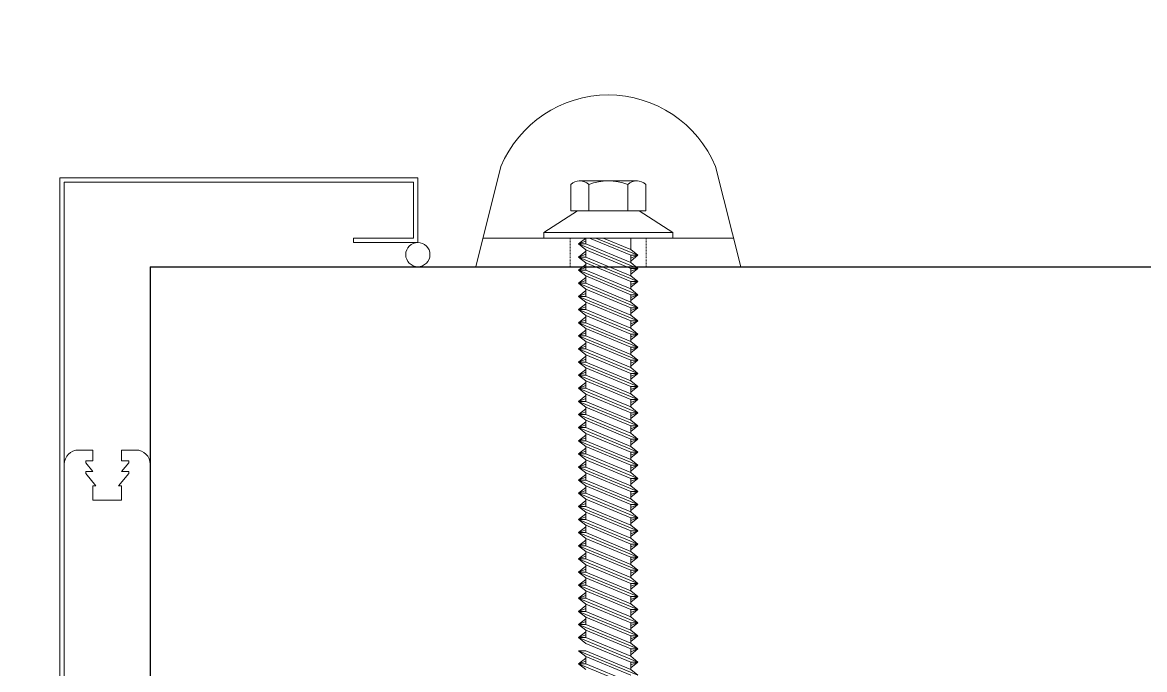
# Model space of a CAD drawing. Header units: millimetres. Extents: x 232323 to 272954, y -5343 to 8721.
# Drawn here: x 247319.3 to 247483.9, y -4254.6 to -4159.7 of the extents above; entities that cross this region are included whole.
import ezdxf

# ---------------------------------------------------------------- set-up
doc = ezdxf.new("R2010")
doc.units = ezdxf.units.MM
doc.header["$MEASUREMENT"] = 0
doc.linetypes.add('DASHDOTX2', pattern=[2, 1, -0.5, 0, -0.5])
doc.linetypes.add('MR033~MR037 방열문 및 기타 도어 상세도$0$CENTER', pattern=[2, 1.25, -0.25, 0.25, -0.25])
doc.layers.get('0').update_dxf_attribs({"linetype": 'CONTINUOUS'})
doc.layers.add('A-MKXS-MAK2', color=3, linetype='DASHDOTX2', lineweight=25)
doc.layers.add('A-XXXX-FIN2', color=6, linetype='CONTINUOUS', lineweight=20)
doc.layers.add('냉동', color=3, linetype='CONTINUOUS')

# ---------------------------------------------------------------- blocks, each defined once
blk = doc.blocks.new('MR033~MR037 방열문 및 기타 도어 상세도$0$A$C02E24A8F')
for p, q in [((24, 18.5), (10, 15)), ((20, 5.3), (20, 17.5)), ((24, 5.3), (24, 18.5)), ((20, -17.5), (20, -5.3)), ((24, -18.5), (24, -5.3)), ((10, -15), (24, -18.5))]:
    blk.add_line(p, q)
at = {"linetype": 'MR033~MR037 방열문 및 기타 도어 상세도$0$CENTER', "ltscale": 0.1}
for p, q in [((20, 5.3), (24, 5.3)), ((20, -5.3), (24, -5.3))]:
    blk.add_line(p, q, dxfattribs=at)
for centre, start, end in [((16.31, -0.04), 112.7603, 179.8596), ((16.31, 0.04), 180.1404, 247.2397)]:
    blk.add_arc(centre, 16.31, start, end)

msp = doc.modelspace()

# ---------------------------------------------------------------- linework, layer by layer
at = {"layer": 'A-MKXS-MAK2', "ltscale": 100}
msp.add_circle((247338.05, -4220.5), 300, dxfattribs=at)
at = {"layer": 'A-XXXX-FIN2'}
for p, q in [((247324.82, -4182.48), (247377.32, -4182.48)), ((247324.82, -4331.58), (247324.82, -4182.48)), ((247377.32, -4191.93), (247377.32, -4182.48)), ((247325.45, -4183.11), (247376.69, -4183.11)), ((247325.45, -4330.95), (247325.45, -4183.11)), ((247376.69, -4191.3), (247376.69, -4183.11)), ((247399.74, -4183.43), (247399.74, -4187.31)), ((247409.52, -4182.9), (247400.98, -4182.9)), ((247402.4, -4183.43), (247402.4, -4187.31)), ((247408.1, -4183.43), (247408.1, -4187.31)), ((247410.76, -4183.43), (247410.76, -4187.31)), ((247395.8, -4190.46), (247400.73, -4187.31)), ((247410.76, -4187.31), (247399.74, -4187.31)), ((247400.73, -4187.31), (247409.76, -4187.31)), ((247409.76, -4187.31), (247414.7, -4190.46)), ((247395.8, -4190.46), (247414.7, -4190.46)), ((247395.8, -4191.3), (247395.8, -4190.46)), ((247414.7, -4190.46), (247395.8, -4190.46)), ((247414.7, -4190.46), (247414.7, -4191.3)), ((247367.87, -4191.3), (247376.69, -4191.3)), ((247367.87, -4191.3), (247367.87, -4191.93)), ((247367.87, -4191.93), (247377.32, -4191.93)), ((247414.7, -4191.3), (247395.8, -4191.3)), ((247400.89, -4192.16), (247401.94, -4191.32)), ((247401.94, -4191.74), (247400.89, -4192.16)), ((247409.61, -4195.75), (247400.89, -4192.16)), ((247409.61, -4195.75), (247400.89, -4192.16)), ((247400.89, -4192.16), (247401.94, -4193)), ((247401.94, -4192.16), (247400.89, -4192.16)), ((247401.94, -4192.16), (247401.94, -4191.3)), ((247408.56, -4194.9), (247401.94, -4192.16)), ((247402.48, -4191.3), (247408.56, -4193.82)), ((247409.61, -4193.82), (247403.41, -4191.3)), ((247408.56, -4192.98), (247404.52, -4191.3)), ((247408.56, -4192.98), (247408.56, -4191.3)), ((247400.89, -4194.08), (247401.94, -4193.24)), ((247401.94, -4193.66), (247400.89, -4194.08)), ((247401.94, -4193), (247408.56, -4195.75)), ((247401.94, -4194.08), (247401.94, -4193)), ((247409.61, -4193.82), (247408.56, -4192.98)), ((247408.56, -4193.82), (247409.61, -4193.82)), ((247408.56, -4194.25), (247409.61, -4193.82)), ((247409.61, -4193.82), (247408.56, -4194.67)), ((247408.56, -4194.9), (247408.56, -4193.82)), ((247409.61, -4197.67), (247400.89, -4194.08)), ((247409.61, -4197.67), (247400.89, -4194.08)), ((247400.89, -4194.08), (247401.94, -4194.93)), ((247401.94, -4194.08), (247400.89, -4194.08)), ((247400.89, -4196.01), (247401.94, -4195.16)), ((247401.94, -4195.59), (247400.89, -4196.01)), ((247408.56, -4196.83), (247401.94, -4194.08)), ((247401.94, -4194.93), (247408.56, -4197.67)), ((247401.94, -4196.01), (247401.94, -4194.93)), ((247409.61, -4195.75), (247408.56, -4194.9)), ((247409.61, -4199.6), (247400.89, -4196.01)), ((247409.61, -4199.6), (247400.89, -4196.01)), ((247400.89, -4196.01), (247401.94, -4196.85)), ((247401.94, -4196.01), (247400.89, -4196.01)), ((247400.89, -4197.93), (247401.94, -4197.09)), ((247408.56, -4198.75), (247401.94, -4196.01)), ((247401.94, -4196.85), (247408.56, -4199.6)), ((247401.94, -4197.93), (247401.94, -4196.85)), ((247408.56, -4195.75), (247409.61, -4195.75)), ((247408.56, -4196.83), (247408.56, -4195.75)), ((247408.56, -4196.17), (247409.61, -4195.75)), ((247409.61, -4195.75), (247408.56, -4196.59)), ((247408.56, -4196.17), (247409.61, -4195.75)), ((247409.61, -4195.75), (247408.56, -4196.59)), ((247409.61, -4197.67), (247408.56, -4196.83)), ((247401.94, -4197.51), (247400.89, -4197.93)), ((247409.61, -4201.52), (247400.89, -4197.93)), ((247409.61, -4201.52), (247400.89, -4197.93)), ((247400.89, -4197.93), (247401.94, -4198.78)), ((247401.94, -4197.93), (247400.89, -4197.93)), ((247408.56, -4200.68), (247401.94, -4197.93)), ((247401.94, -4198.78), (247408.56, -4201.52)), ((247401.94, -4199.86), (247401.94, -4198.78)), ((247408.56, -4198.75), (247408.56, -4197.67)), ((247408.56, -4198.09), (247409.61, -4197.67)), ((247409.61, -4197.67), (247408.56, -4198.52)), ((247408.56, -4198.09), (247409.61, -4197.67)), ((247409.61, -4197.67), (247408.56, -4198.52)), ((247408.56, -4197.67), (247409.61, -4197.67)), ((247409.61, -4199.6), (247408.56, -4198.75)), ((247400.89, -4199.86), (247401.94, -4199.01)), ((247401.94, -4199.44), (247400.89, -4199.86)), ((247409.61, -4203.45), (247400.89, -4199.86)), ((247409.61, -4203.45), (247400.89, -4199.86)), ((247400.89, -4199.86), (247401.94, -4200.7)), ((247401.94, -4199.86), (247400.89, -4199.86)), ((247408.56, -4202.6), (247401.94, -4199.86)), ((247408.56, -4199.6), (247409.61, -4199.6)), ((247408.56, -4200.68), (247408.56, -4199.6)), ((247408.56, -4200.02), (247409.61, -4199.6)), ((247409.61, -4199.6), (247408.56, -4200.44)), ((247408.56, -4200.02), (247409.61, -4199.6)), ((247409.61, -4199.6), (247408.56, -4200.44)), ((247400.89, -4201.78), (247401.94, -4200.94)), ((247401.94, -4201.36), (247400.89, -4201.78)), ((247409.61, -4205.37), (247400.89, -4201.78)), ((247409.61, -4205.37), (247400.89, -4201.78)), ((247400.89, -4201.78), (247401.94, -4202.63)), ((247401.94, -4201.78), (247400.89, -4201.78)), ((247401.94, -4200.7), (247408.56, -4203.45)), ((247401.94, -4201.78), (247401.94, -4200.7)), ((247408.56, -4204.53), (247401.94, -4201.78)), ((247409.61, -4201.52), (247408.56, -4200.68)), ((247408.56, -4201.52), (247409.61, -4201.52)), ((247408.56, -4201.94), (247409.61, -4201.52)), ((247409.61, -4201.52), (247408.56, -4202.37)), ((247408.56, -4201.94), (247409.61, -4201.52)), ((247409.61, -4201.52), (247408.56, -4202.37)), ((247408.56, -4202.6), (247408.56, -4201.52)), ((247400.89, -4203.71), (247401.94, -4202.86)), ((247401.94, -4203.29), (247400.89, -4203.71)), ((247409.61, -4207.3), (247400.89, -4203.71)), ((247409.61, -4207.3), (247400.89, -4203.71)), ((247400.89, -4203.71), (247401.94, -4204.55)), ((247401.94, -4203.71), (247400.89, -4203.71)), ((247401.94, -4202.63), (247408.56, -4205.37)), ((247401.94, -4203.71), (247401.94, -4202.63)), ((247408.56, -4206.45), (247401.94, -4203.71)), ((247409.61, -4203.45), (247408.56, -4202.6)), ((247408.56, -4203.45), (247409.61, -4203.45)), ((247408.56, -4204.53), (247408.56, -4203.45)), ((247408.56, -4203.87), (247409.61, -4203.45)), ((247409.61, -4203.45), (247408.56, -4204.29)), ((247408.56, -4203.87), (247409.61, -4203.45)), ((247409.61, -4203.45), (247408.56, -4204.29)), ((247400.89, -4205.63), (247401.94, -4204.79)), ((247401.94, -4205.21), (247400.89, -4205.63)), ((247401.94, -4204.55), (247408.56, -4207.3)), ((247401.94, -4205.63), (247401.94, -4204.55)), ((247409.61, -4205.37), (247408.56, -4204.53)), ((247408.56, -4205.37), (247409.61, -4205.37)), ((247408.56, -4206.45), (247408.56, -4205.37)), ((247408.56, -4205.79), (247409.61, -4205.37)), ((247409.61, -4205.37), (247408.56, -4206.22)), ((247408.56, -4205.79), (247409.61, -4205.37)), ((247409.61, -4205.37), (247408.56, -4206.22)), ((247409.61, -4209.22), (247400.89, -4205.63)), ((247409.61, -4209.22), (247400.89, -4205.63)), ((247400.89, -4205.63), (247401.94, -4206.48)), ((247401.94, -4205.63), (247400.89, -4205.63)), ((247400.89, -4207.56), (247401.94, -4206.71)), ((247401.94, -4207.13), (247400.89, -4207.56)), ((247408.56, -4208.38), (247401.94, -4205.63)), ((247401.94, -4206.48), (247408.56, -4209.22)), ((247401.94, -4207.56), (247401.94, -4206.48)), ((247409.61, -4207.3), (247408.56, -4206.45)), ((247409.61, -4211.15), (247400.89, -4207.56)), ((247409.61, -4211.15), (247400.89, -4207.56)), ((247400.89, -4207.56), (247401.94, -4208.4)), ((247401.94, -4207.56), (247400.89, -4207.56)), ((247400.89, -4209.48), (247401.94, -4208.64)), ((247408.56, -4210.3), (247401.94, -4207.56)), ((247401.94, -4208.4), (247408.56, -4211.15)), ((247401.94, -4209.48), (247401.94, -4208.4)), ((247408.56, -4207.3), (247409.61, -4207.3)), ((247408.56, -4208.38), (247408.56, -4207.3)), ((247408.56, -4207.72), (247409.61, -4207.3)), ((247409.61, -4207.3), (247408.56, -4208.14)), ((247408.56, -4207.72), (247409.61, -4207.3)), ((247409.61, -4207.3), (247408.56, -4208.14)), ((247409.61, -4209.22), (247408.56, -4208.38)), ((247401.94, -4209.06), (247400.89, -4209.48)), ((247409.61, -4213.07), (247400.89, -4209.48)), ((247409.61, -4213.07), (247400.89, -4209.48)), ((247400.89, -4209.48), (247401.94, -4210.33)), ((247401.94, -4209.48), (247400.89, -4209.48)), ((247408.56, -4212.23), (247401.94, -4209.48)), ((247401.94, -4210.33), (247408.56, -4213.07)), ((247401.94, -4211.41), (247401.94, -4210.33)), ((247408.56, -4209.22), (247409.61, -4209.22)), ((247408.56, -4210.3), (247408.56, -4209.22)), ((247408.56, -4209.64), (247409.61, -4209.22)), ((247409.61, -4209.22), (247408.56, -4210.06)), ((247408.56, -4209.64), (247409.61, -4209.22)), ((247409.61, -4209.22), (247408.56, -4210.06)), ((247409.61, -4211.15), (247408.56, -4210.3)), ((247400.89, -4211.41), (247401.94, -4210.56)), ((247401.94, -4210.98), (247400.89, -4211.41)), ((247409.61, -4214.99), (247400.89, -4211.41)), ((247409.61, -4214.99), (247400.89, -4211.41)), ((247400.89, -4211.41), (247401.94, -4212.25)), ((247401.94, -4211.41), (247400.89, -4211.41)), ((247408.56, -4214.15), (247401.94, -4211.41)), ((247408.56, -4211.15), (247409.61, -4211.15)), ((247408.56, -4212.23), (247408.56, -4211.15)), ((247408.56, -4211.57), (247409.61, -4211.15)), ((247409.61, -4211.15), (247408.56, -4211.99)), ((247408.56, -4211.57), (247409.61, -4211.15)), ((247409.61, -4211.15), (247408.56, -4211.99)), ((247400.89, -4213.33), (247401.94, -4212.49)), ((247401.94, -4212.91), (247400.89, -4213.33)), ((247409.61, -4216.92), (247400.89, -4213.33)), ((247409.61, -4216.92), (247400.89, -4213.33)), ((247400.89, -4213.33), (247401.94, -4214.18)), ((247401.94, -4213.33), (247400.89, -4213.33)), ((247401.94, -4212.25), (247408.56, -4214.99)), ((247401.94, -4213.33), (247401.94, -4212.25)), ((247408.56, -4216.07), (247401.94, -4213.33)), ((247409.61, -4213.07), (247408.56, -4212.23)), ((247408.56, -4213.07), (247409.61, -4213.07)), ((247408.56, -4214.15), (247408.56, -4213.07)), ((247408.56, -4213.49), (247409.61, -4213.07)), ((247409.61, -4213.07), (247408.56, -4213.91)), ((247408.56, -4213.49), (247409.61, -4213.07)), ((247409.61, -4213.07), (247408.56, -4213.91)), ((247400.89, -4215.26), (247401.94, -4214.41)), ((247401.94, -4214.83), (247400.89, -4215.26)), ((247409.61, -4218.84), (247400.89, -4215.26)), ((247409.61, -4218.84), (247400.89, -4215.26)), ((247400.89, -4215.26), (247401.94, -4216.1)), ((247401.94, -4215.26), (247400.89, -4215.26)), ((247401.94, -4214.18), (247408.56, -4216.92)), ((247401.94, -4215.26), (247401.94, -4214.18)), ((247408.56, -4218), (247401.94, -4215.26)), ((247409.61, -4214.99), (247408.56, -4214.15)), ((247408.56, -4214.99), (247409.61, -4214.99)), ((247408.56, -4216.07), (247408.56, -4214.99)), ((247408.56, -4215.42), (247409.61, -4214.99)), ((247409.61, -4214.99), (247408.56, -4215.84)), ((247408.56, -4215.42), (247409.61, -4214.99)), ((247409.61, -4214.99), (247408.56, -4215.84)), ((247400.89, -4217.18), (247401.94, -4216.34)), ((247401.94, -4216.76), (247400.89, -4217.18)), ((247401.94, -4216.1), (247408.56, -4218.84)), ((247401.94, -4217.18), (247401.94, -4216.1)), ((247409.61, -4216.92), (247408.56, -4216.07)), ((247408.56, -4216.92), (247409.61, -4216.92)), ((247408.56, -4218), (247408.56, -4216.92)), ((247408.56, -4217.34), (247409.61, -4216.92)), ((247409.61, -4216.92), (247408.56, -4217.76)), ((247408.56, -4217.34), (247409.61, -4216.92)), ((247409.61, -4216.92), (247408.56, -4217.76)), ((247409.61, -4220.77), (247400.89, -4217.18)), ((247409.61, -4220.77), (247400.89, -4217.18)), ((247400.89, -4217.18), (247401.94, -4218.02)), ((247401.94, -4217.18), (247400.89, -4217.18)), ((247400.89, -4219.1), (247401.94, -4218.26)), ((247401.94, -4218.68), (247400.89, -4219.1)), ((247408.56, -4219.92), (247401.94, -4217.18)), ((247401.94, -4218.02), (247408.56, -4220.77)), ((247401.94, -4219.1), (247401.94, -4218.02)), ((247409.61, -4218.84), (247408.56, -4218)), ((247409.61, -4222.69), (247400.89, -4219.1)), ((247409.61, -4222.69), (247400.89, -4219.1)), ((247400.89, -4219.1), (247401.94, -4219.95)), ((247401.94, -4219.1), (247400.89, -4219.1)), ((247400.89, -4221.03), (247401.94, -4220.19)), ((247408.56, -4221.85), (247401.94, -4219.1)), ((247401.94, -4219.95), (247408.56, -4222.69)), ((247401.94, -4221.03), (247401.94, -4219.95)), ((247408.56, -4218.84), (247409.61, -4218.84)), ((247408.56, -4219.92), (247408.56, -4218.84)), ((247408.56, -4219.27), (247409.61, -4218.84)), ((247409.61, -4218.84), (247408.56, -4219.69)), ((247408.56, -4219.27), (247409.61, -4218.84)), ((247409.61, -4218.84), (247408.56, -4219.69)), ((247409.61, -4220.77), (247408.56, -4219.92)), ((247401.94, -4220.61), (247400.89, -4221.03)), ((247409.61, -4224.62), (247400.89, -4221.03)), ((247409.61, -4224.62), (247400.89, -4221.03)), ((247400.89, -4221.03), (247401.94, -4221.87)), ((247401.94, -4221.03), (247400.89, -4221.03)), ((247408.56, -4223.77), (247401.94, -4221.03)), ((247401.94, -4221.87), (247408.56, -4224.62)), ((247401.94, -4222.95), (247401.94, -4221.87)), ((247408.56, -4220.77), (247409.61, -4220.77)), ((247408.56, -4221.85), (247408.56, -4220.77)), ((247408.56, -4221.19), (247409.61, -4220.77)), ((247409.61, -4220.77), (247408.56, -4221.61)), ((247408.56, -4221.19), (247409.61, -4220.77)), ((247409.61, -4220.77), (247408.56, -4221.61)), ((247409.61, -4222.69), (247408.56, -4221.85)), ((247327.55, -4222.38), (247329.65, -4222.38)), ((247329.65, -4222.38), (247329.65, -4223.96)), ((247333.85, -4222.38), (247335.95, -4222.38)), ((247333.85, -4222.38), (247333.85, -4223.96)), ((247400.89, -4222.95), (247401.94, -4222.11)), ((247401.94, -4222.53), (247400.89, -4222.95)), ((247409.61, -4226.54), (247400.89, -4222.95)), ((247409.61, -4226.54), (247400.89, -4222.95)), ((247400.89, -4222.95), (247401.94, -4223.8)), ((247401.94, -4222.95), (247400.89, -4222.95)), ((247408.56, -4225.7), (247401.94, -4222.95)), ((247408.56, -4222.69), (247409.61, -4222.69)), ((247408.56, -4223.77), (247408.56, -4222.69)), ((247408.56, -4223.12), (247409.61, -4222.69)), ((247409.61, -4222.69), (247408.56, -4223.54)), ((247408.56, -4223.12), (247409.61, -4222.69)), ((247409.61, -4222.69), (247408.56, -4223.54)), ((247325.45, -4328.43), (247325.45, -4224.48)), ((247329.65, -4223.96), (247328.6, -4223.96)), ((247328.6, -4223.96), (247328.6, -4224.27)), ((247329.65, -4225.53), (247328.6, -4224.27)), ((247334.9, -4223.96), (247333.85, -4223.96)), ((247333.85, -4225.53), (247334.9, -4224.27)), ((247334.9, -4223.96), (247334.9, -4224.27)), ((247338.05, -4307.96), (247338.05, -4224.48)), ((247400.89, -4224.88), (247401.94, -4224.03)), ((247401.94, -4224.46), (247400.89, -4224.88)), ((247409.61, -4228.47), (247400.89, -4224.88)), ((247409.61, -4228.47), (247400.89, -4224.88)), ((247400.89, -4224.88), (247401.94, -4225.72)), ((247401.94, -4224.88), (247400.89, -4224.88)), ((247401.94, -4223.8), (247408.56, -4226.54)), ((247401.94, -4224.88), (247401.94, -4223.8)), ((247408.56, -4227.62), (247401.94, -4224.88)), ((247409.61, -4224.62), (247408.56, -4223.77)), ((247408.56, -4224.62), (247409.61, -4224.62)), ((247408.56, -4225.7), (247408.56, -4224.62)), ((247408.56, -4225.04), (247409.61, -4224.62)), ((247409.61, -4224.62), (247408.56, -4225.46)), ((247408.56, -4225.04), (247409.61, -4224.62)), ((247409.61, -4224.62), (247408.56, -4225.46)), ((247329.65, -4225.53), (247328.6, -4225.53)), ((247328.6, -4225.53), (247328.6, -4225.85)), ((247330.09, -4227.63), (247328.6, -4225.85)), ((247333.41, -4227.63), (247334.9, -4225.85)), ((247334.9, -4225.53), (247333.85, -4225.53)), ((247334.9, -4225.53), (247334.9, -4225.85)), ((247400.89, -4226.8), (247401.94, -4225.96)), ((247401.94, -4226.38), (247400.89, -4226.8)), ((247409.61, -4230.39), (247400.89, -4226.8)), ((247409.61, -4230.39), (247400.89, -4226.8)), ((247400.89, -4226.8), (247401.94, -4227.65)), ((247401.94, -4226.8), (247400.89, -4226.8)), ((247401.94, -4225.72), (247408.56, -4228.47)), ((247401.94, -4226.8), (247401.94, -4225.72)), ((247408.56, -4229.55), (247401.94, -4226.8)), ((247409.61, -4226.54), (247408.56, -4225.7)), ((247408.56, -4226.54), (247409.61, -4226.54)), ((247408.56, -4227.62), (247408.56, -4226.54)), ((247408.56, -4226.96), (247409.61, -4226.54)), ((247409.61, -4226.54), (247408.56, -4227.39)), ((247408.56, -4226.96), (247409.61, -4226.54)), ((247409.61, -4226.54), (247408.56, -4227.39)), ((247330.09, -4227.63), (247329.65, -4227.63)), ((247329.65, -4227.63), (247329.65, -4229.73)), ((247333.85, -4227.63), (247333.41, -4227.63)), ((247333.85, -4227.63), (247333.85, -4229.73)), ((247400.89, -4228.73), (247401.94, -4227.88)), ((247401.94, -4228.31), (247400.89, -4228.73)), ((247401.94, -4227.65), (247408.56, -4230.39)), ((247401.94, -4228.73), (247401.94, -4227.65)), ((247409.61, -4228.47), (247408.56, -4227.62)), ((247408.56, -4228.47), (247409.61, -4228.47)), ((247408.56, -4229.55), (247408.56, -4228.47)), ((247408.56, -4228.89), (247409.61, -4228.47)), ((247409.61, -4228.47), (247408.56, -4229.31)), ((247408.56, -4228.89), (247409.61, -4228.47)), ((247409.61, -4228.47), (247408.56, -4229.31)), ((247333.85, -4229.73), (247329.65, -4229.73)), ((247409.61, -4232.32), (247400.89, -4228.73)), ((247409.61, -4232.32), (247400.89, -4228.73)), ((247400.89, -4228.73), (247401.94, -4229.57)), ((247401.94, -4228.73), (247400.89, -4228.73)), ((247400.89, -4230.65), (247401.94, -4229.81)), ((247401.94, -4230.23), (247400.89, -4230.65)), ((247408.56, -4231.47), (247401.94, -4228.73)), ((247401.94, -4229.57), (247408.56, -4232.32)), ((247401.94, -4230.65), (247401.94, -4229.57)), ((247409.61, -4230.39), (247408.56, -4229.55)), ((247409.61, -4234.24), (247400.89, -4230.65)), ((247409.61, -4234.24), (247400.89, -4230.65)), ((247400.89, -4230.65), (247401.94, -4231.5)), ((247401.94, -4230.65), (247400.89, -4230.65)), ((247400.89, -4232.58), (247401.94, -4231.73)), ((247408.56, -4233.4), (247401.94, -4230.65)), ((247401.94, -4231.5), (247408.56, -4234.24)), ((247401.94, -4232.58), (247401.94, -4231.5)), ((247408.56, -4230.39), (247409.61, -4230.39)), ((247408.56, -4231.47), (247408.56, -4230.39)), ((247408.56, -4230.81), (247409.61, -4230.39)), ((247409.61, -4230.39), (247408.56, -4231.24)), ((247408.56, -4230.81), (247409.61, -4230.39)), ((247409.61, -4230.39), (247408.56, -4231.24)), ((247409.61, -4232.32), (247408.56, -4231.47)), ((247401.94, -4232.16), (247400.89, -4232.58)), ((247409.61, -4236.17), (247400.89, -4232.58)), ((247409.61, -4236.17), (247400.89, -4232.58)), ((247400.89, -4232.58), (247401.94, -4233.42)), ((247401.94, -4232.58), (247400.89, -4232.58)), ((247408.56, -4235.32), (247401.94, -4232.58)), ((247401.94, -4233.42), (247408.56, -4236.17)), ((247401.94, -4234.5), (247401.94, -4233.42)), ((247408.56, -4232.32), (247409.61, -4232.32)), ((247408.56, -4233.4), (247408.56, -4232.32)), ((247408.56, -4232.74), (247409.61, -4232.32)), ((247409.61, -4232.32), (247408.56, -4233.16)), ((247408.56, -4232.74), (247409.61, -4232.32)), ((247409.61, -4232.32), (247408.56, -4233.16)), ((247409.61, -4234.24), (247408.56, -4233.4)), ((247400.89, -4234.5), (247401.94, -4233.66)), ((247401.94, -4234.08), (247400.89, -4234.5)), ((247409.61, -4238.09), (247400.89, -4234.5)), ((247409.61, -4238.09), (247400.89, -4234.5)), ((247400.89, -4234.5), (247401.94, -4235.35)), ((247401.94, -4234.5), (247400.89, -4234.5)), ((247408.56, -4237.25), (247401.94, -4234.5)), ((247408.56, -4234.24), (247409.61, -4234.24)), ((247408.56, -4235.32), (247408.56, -4234.24)), ((247408.56, -4234.66), (247409.61, -4234.24)), ((247409.61, -4234.24), (247408.56, -4235.09)), ((247408.56, -4234.66), (247409.61, -4234.24)), ((247409.61, -4234.24), (247408.56, -4235.09)), ((247400.89, -4236.43), (247401.94, -4235.58)), ((247401.94, -4236), (247400.89, -4236.43)), ((247409.61, -4240.01), (247400.89, -4236.43)), ((247409.61, -4240.01), (247400.89, -4236.43)), ((247400.89, -4236.43), (247401.94, -4237.27)), ((247401.94, -4236.43), (247400.89, -4236.43)), ((247401.94, -4235.35), (247408.56, -4238.09)), ((247401.94, -4236.43), (247401.94, -4235.35)), ((247408.56, -4239.17), (247401.94, -4236.43)), ((247409.61, -4236.17), (247408.56, -4235.32)), ((247408.56, -4236.17), (247409.61, -4236.17)), ((247408.56, -4237.25), (247408.56, -4236.17)), ((247408.56, -4236.59), (247409.61, -4236.17)), ((247409.61, -4236.17), (247408.56, -4237.01)), ((247408.56, -4236.59), (247409.61, -4236.17)), ((247409.61, -4236.17), (247408.56, -4237.01)), ((247400.89, -4238.35), (247401.94, -4237.51)), ((247401.94, -4237.93), (247400.89, -4238.35)), ((247409.61, -4241.94), (247400.89, -4238.35)), ((247409.61, -4241.94), (247400.89, -4238.35)), ((247400.89, -4238.35), (247401.94, -4239.2)), ((247401.94, -4238.35), (247400.89, -4238.35)), ((247401.94, -4237.27), (247408.56, -4240.01)), ((247401.94, -4238.35), (247401.94, -4237.27)), ((247408.56, -4241.1), (247401.94, -4238.35)), ((247409.61, -4238.09), (247408.56, -4237.25)), ((247408.56, -4238.09), (247409.61, -4238.09)), ((247408.56, -4239.17), (247408.56, -4238.09)), ((247408.56, -4238.51), (247409.61, -4238.09)), ((247409.61, -4238.09), (247408.56, -4238.93)), ((247408.56, -4238.51), (247409.61, -4238.09)), ((247409.61, -4238.09), (247408.56, -4238.93)), ((247400.89, -4240.28), (247401.94, -4239.43)), ((247401.94, -4239.85), (247400.89, -4240.28)), ((247401.94, -4239.2), (247408.56, -4241.94)), ((247401.94, -4240.28), (247401.94, -4239.2)), ((247409.61, -4240.01), (247408.56, -4239.17)), ((247408.56, -4240.01), (247409.61, -4240.01)), ((247408.56, -4241.1), (247408.56, -4240.01)), ((247408.56, -4240.44), (247409.61, -4240.01)), ((247409.61, -4240.01), (247408.56, -4240.86)), ((247408.56, -4240.44), (247409.61, -4240.01)), ((247409.61, -4240.01), (247408.56, -4240.86)), ((247409.61, -4243.86), (247400.89, -4240.28)), ((247409.61, -4243.86), (247400.89, -4240.28)), ((247400.89, -4240.28), (247401.94, -4241.12)), ((247401.94, -4240.28), (247400.89, -4240.28)), ((247400.89, -4242.2), (247401.94, -4241.36)), ((247401.94, -4241.78), (247400.89, -4242.2)), ((247408.56, -4243.02), (247401.94, -4240.28)), ((247401.94, -4241.12), (247408.56, -4243.86)), ((247401.94, -4242.2), (247401.94, -4241.12)), ((247409.61, -4241.94), (247408.56, -4241.1)), ((247409.61, -4245.79), (247400.89, -4242.2)), ((247409.61, -4245.79), (247400.89, -4242.2)), ((247400.89, -4242.2), (247401.94, -4243.04)), ((247401.94, -4242.2), (247400.89, -4242.2)), ((247400.89, -4244.13), (247401.94, -4243.28)), ((247408.56, -4244.94), (247401.94, -4242.2)), ((247401.94, -4243.04), (247408.56, -4245.79)), ((247401.94, -4244.13), (247401.94, -4243.04)), ((247408.56, -4241.94), (247409.61, -4241.94)), ((247408.56, -4243.02), (247408.56, -4241.94)), ((247408.56, -4242.36), (247409.61, -4241.94)), ((247409.61, -4241.94), (247408.56, -4242.78)), ((247408.56, -4242.36), (247409.61, -4241.94)), ((247409.61, -4241.94), (247408.56, -4242.78)), ((247409.61, -4243.86), (247408.56, -4243.02)), ((247401.94, -4243.7), (247400.89, -4244.13)), ((247409.61, -4247.71), (247400.89, -4244.13)), ((247409.61, -4247.71), (247400.89, -4244.13)), ((247400.89, -4244.13), (247401.94, -4244.97)), ((247401.94, -4244.13), (247400.89, -4244.13)), ((247408.56, -4246.87), (247401.94, -4244.13)), ((247401.94, -4244.97), (247408.56, -4247.71)), ((247401.94, -4246.05), (247401.94, -4244.97)), ((247408.56, -4243.86), (247409.61, -4243.86)), ((247408.56, -4244.94), (247408.56, -4243.86)), ((247408.56, -4244.29), (247409.61, -4243.86)), ((247409.61, -4243.86), (247408.56, -4244.71)), ((247408.56, -4244.29), (247409.61, -4243.86)), ((247409.61, -4243.86), (247408.56, -4244.71)), ((247409.61, -4245.79), (247408.56, -4244.94)), ((247400.89, -4246.05), (247401.94, -4245.21)), ((247401.94, -4245.63), (247400.89, -4246.05)), ((247409.61, -4249.64), (247400.89, -4246.05)), ((247409.61, -4249.64), (247400.89, -4246.05)), ((247400.89, -4246.05), (247401.94, -4246.89)), ((247401.94, -4246.05), (247400.89, -4246.05)), ((247408.56, -4248.79), (247401.94, -4246.05)), ((247408.56, -4245.79), (247409.61, -4245.79)), ((247408.56, -4246.87), (247408.56, -4245.79)), ((247408.56, -4246.21), (247409.61, -4245.79)), ((247409.61, -4245.79), (247408.56, -4246.63)), ((247408.56, -4246.21), (247409.61, -4245.79)), ((247409.61, -4245.79), (247408.56, -4246.63)), ((247400.89, -4247.97), (247401.94, -4247.13)), ((247401.94, -4247.55), (247400.89, -4247.97)), ((247409.61, -4251.56), (247400.89, -4247.97)), ((247409.61, -4251.56), (247400.89, -4247.97)), ((247400.89, -4247.97), (247401.94, -4248.82)), ((247401.94, -4247.97), (247400.89, -4247.97)), ((247401.94, -4246.89), (247408.56, -4249.64)), ((247401.94, -4247.97), (247401.94, -4246.89)), ((247408.56, -4250.72), (247401.94, -4247.97)), ((247409.61, -4247.71), (247408.56, -4246.87)), ((247408.56, -4247.71), (247409.61, -4247.71)), ((247408.56, -4248.79), (247408.56, -4247.71)), ((247408.56, -4248.14), (247409.61, -4247.71)), ((247409.61, -4247.71), (247408.56, -4248.56)), ((247408.56, -4248.14), (247409.61, -4247.71)), ((247409.61, -4247.71), (247408.56, -4248.56)), ((247400.89, -4249.9), (247401.94, -4249.05)), ((247401.94, -4249.48), (247400.89, -4249.9)), ((247409.61, -4253.49), (247400.89, -4249.9)), ((247409.61, -4253.49), (247400.89, -4249.9)), ((247400.89, -4249.9), (247401.94, -4250.74)), ((247401.94, -4249.9), (247400.89, -4249.9)), ((247401.94, -4248.82), (247408.56, -4251.56)), ((247401.94, -4249.9), (247401.94, -4248.82)), ((247408.56, -4252.64), (247401.94, -4249.9)), ((247409.61, -4249.64), (247408.56, -4248.79)), ((247408.56, -4249.64), (247409.61, -4249.64)), ((247408.56, -4250.72), (247408.56, -4249.64)), ((247408.56, -4250.06), (247409.61, -4249.64)), ((247409.61, -4249.64), (247408.56, -4250.48)), ((247408.56, -4250.06), (247409.61, -4249.64)), ((247409.61, -4249.64), (247408.56, -4250.48)), ((247401.94, -4250.74), (247408.56, -4253.49)), ((247409.61, -4251.56), (247408.56, -4250.72)), ((247408.56, -4251.56), (247409.61, -4251.56)), ((247408.56, -4252.64), (247408.56, -4251.56)), ((247408.56, -4251.99), (247409.61, -4251.56)), ((247409.61, -4251.56), (247408.56, -4252.41)), ((247408.56, -4251.99), (247409.61, -4251.56)), ((247409.61, -4251.56), (247408.56, -4252.41)), ((247409.61, -4255.41), (247400.89, -4251.82)), ((247409.61, -4255.41), (247400.89, -4251.82)), ((247400.89, -4251.82), (247401.94, -4252.67)), ((247401.94, -4251.82), (247400.89, -4251.82)), ((247400.89, -4253.75), (247401.94, -4252.9)), ((247408.56, -4254.57), (247401.94, -4251.82)), ((247401.94, -4252.67), (247408.56, -4255.41)), ((247401.94, -4253.75), (247401.94, -4252.67)), ((247409.61, -4253.49), (247408.56, -4252.64)), ((247401.94, -4253.33), (247400.89, -4253.75)), ((247409.61, -4257.34), (247400.89, -4253.75)), ((247409.61, -4257.34), (247400.89, -4253.75)), ((247400.89, -4253.75), (247401.94, -4254.59)), ((247401.94, -4253.75), (247400.89, -4253.75)), ((247408.56, -4256.49), (247401.94, -4253.75)), ((247408.56, -4253.49), (247409.61, -4253.49)), ((247408.56, -4254.57), (247408.56, -4253.49)), ((247408.56, -4253.91), (247409.61, -4253.49)), ((247409.61, -4253.49), (247408.56, -4254.33)), ((247408.56, -4253.91), (247409.61, -4253.49)), ((247409.61, -4253.49), (247408.56, -4254.33)), ((247409.61, -4255.41), (247408.56, -4254.57))]:
    msp.add_line(p, q, dxfattribs=at)
msp.add_circle((247377.32, -4193.72), 1.78, dxfattribs=at)
for centre, radius, start, end in [((247401.07, -4184.85), 1.95, 46.9662, 133.0338), ((247405.25, -4190.9), 7.99, 69.1195, 110.8805), ((247409.43, -4184.85), 1.95, 46.9662, 133.0338), ((247327.55, -4224.48), 2.1, 90, 180), ((247335.95, -4224.48), 2.1, 0, 90)]:
    msp.add_arc(centre, radius, start, end, dxfattribs=at)
at = {"layer": '냉동'}
msp.add_line((247338.05, -4195.5), (247338.05, -4295.5), dxfattribs=at)
msp.add_lwpolyline([(247338.05, -4195.5), (247776.08, -4195.5)], dxfattribs=at)

# ---------------------------------------------------------------- block references
at = {"layer": 'A-XXXX-FIN2', "xscale": 1.049997349910679, "yscale": 1.049997349910679, "zscale": 1.049997349910679, "rotation": 270}
msp.add_blockref('MR033~MR037 방열문 및 기타 도어 상세도$0$A$C02E24A8F', (247405.25, -4170.3), dxfattribs=at)

doc.saveas('drawing.dxf')
